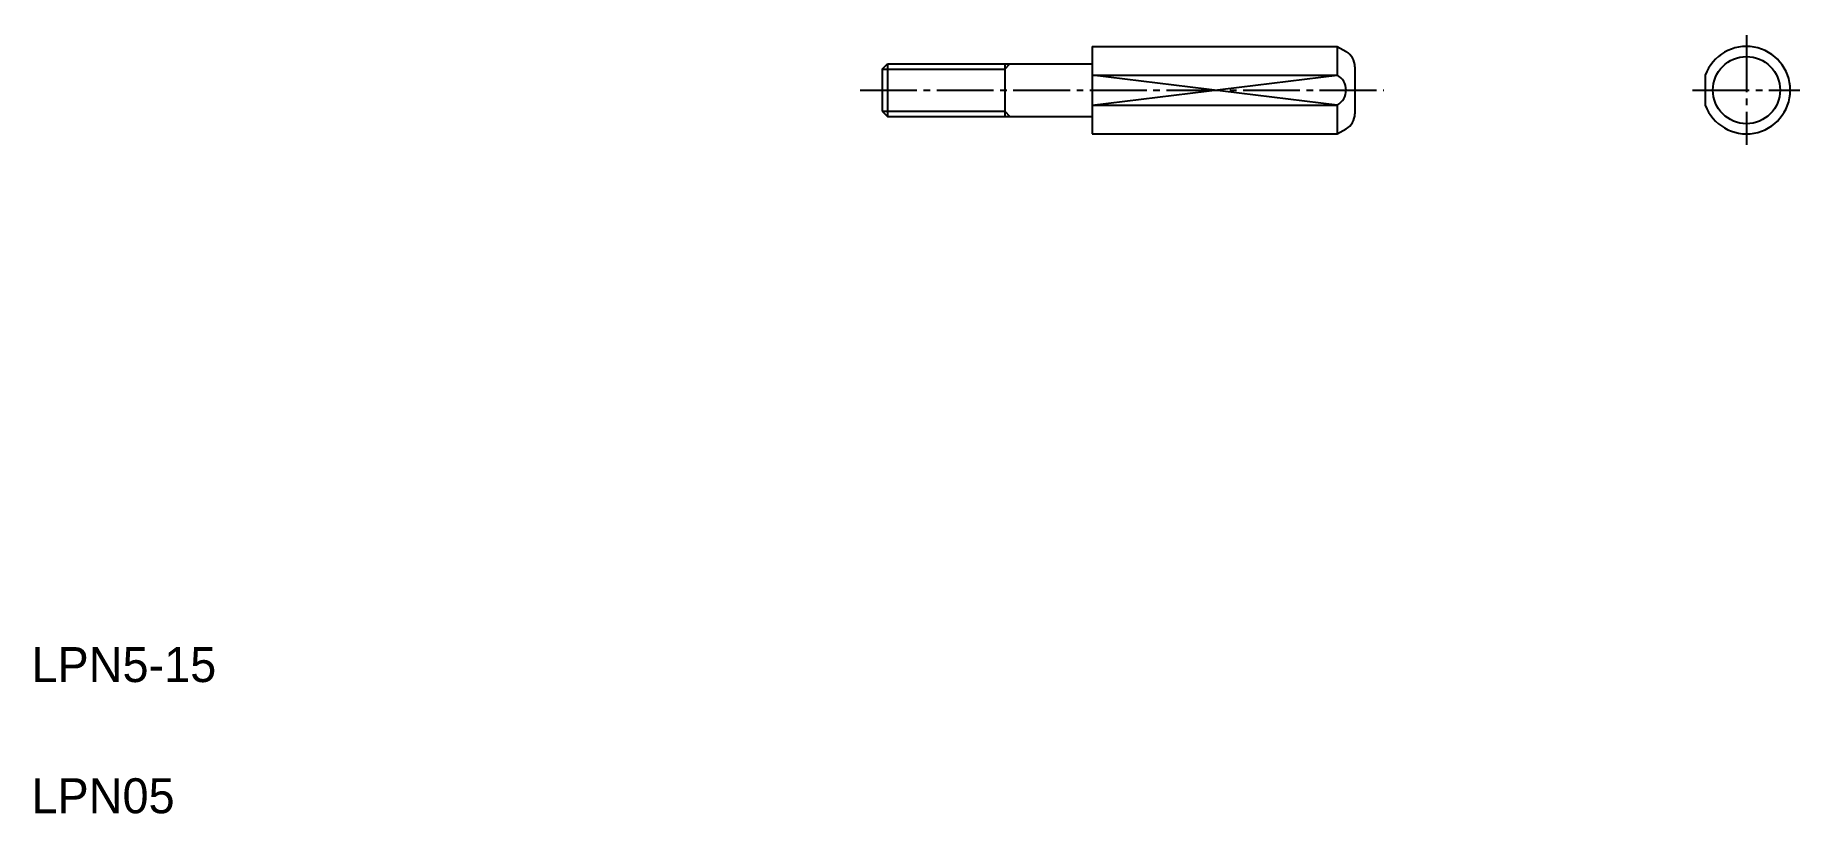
# Model space of a CAD drawing. Extents: x 5 to 106, y 5 to 49.
import ezdxf

# ---------------------------------------------------------------- set-up
doc = ezdxf.new("R2010")
doc.units = 0
doc.header["$LTSCALE"] = 0.25
doc.linetypes.add('CENTER', pattern=[17.5, 13, -1.5, 1.5, -1.5])
doc.layers.get('0').update_dxf_attribs({"linetype": 'CONTINUOUS'})
doc.layers.add('CENTER', color=1, linetype='CENTER')
doc.styles.get("Standard").update_dxf_attribs({"font": 'txt', "height": 1.6})

msp = doc.modelspace()

# ---------------------------------------------------------------- linework, layer by layer
at = {"linetype": 'CONTINUOUS'}
for p, q in [((65.59, 48.84), (79.59, 48.84)), ((65.59, 48.84), (65.59, 43.84)), ((79.59, 48.84), (80.09, 48.55)), ((79.59, 48.84), (79.59, 47.19)), ((53.59, 47.54), (53.89, 47.84)), ((53.59, 47.54), (53.59, 45.14)), ((53.89, 47.84), (65.59, 47.84)), ((53.89, 47.84), (53.89, 44.84)), ((60.59, 47.84), (60.59, 44.84)), ((80.59, 47.68), (80.59, 44.99)), ((65.59, 47.19), (79.59, 47.19)), ((100.61, 47.19), (100.61, 45.48)), ((65.59, 45.48), (79.59, 45.48)), ((79.59, 45.48), (79.59, 43.84)), ((53.59, 45.14), (53.89, 44.84)), ((53.89, 44.84), (65.59, 44.84)), ((65.59, 43.84), (79.59, 43.84)), ((79.59, 43.84), (80.09, 44.13))]:
    msp.add_line(p, q, dxfattribs=at)
at = {"color": 3, "linetype": 'CONTINUOUS'}
for p, q in [((53.59, 47.54), (60.59, 47.54)), ((60.59, 47.54), (60.89, 47.84)), ((79.59, 45.48), (65.59, 47.19)), ((65.59, 45.48), (79.59, 47.19)), ((53.59, 45.14), (60.59, 45.14)), ((60.59, 45.14), (60.89, 44.84))]:
    msp.add_line(p, q, dxfattribs=at)
for p, q in [((69.09, 43.84), (69.09, 43.84)), ((72.59, 43.84), (72.59, 43.84))]:
    msp.add_line(p, q)
at = {"linetype": 'CONTINUOUS'}
msp.add_circle((102.96, 46.34), 1.92, dxfattribs=at)
for centre, radius, start, end in [((79.59, 47.68), 1, 0, 60), ((102.96, 46.34), 2.5, 199.9485, 160.0515), ((79.11, 46.34), 0.978, 299.2414, 60.7585), ((79.59, 44.99), 1, 300, 0)]:
    msp.add_arc(centre, radius, start, end, dxfattribs=at)
at = {"layer": 'CENTER', "color": 1, "linetype": 'CENTER'}
for p, q in [((102.96, 49.48), (102.96, 43.22)), ((52.33, 46.34), (82.24, 46.34)), ((99.87, 46.34), (106, 46.34))]:
    msp.add_line(p, q, dxfattribs=at)

# ---------------------------------------------------------------- texts
for s, p in [('LPN5-15', (5, 12.5)), ('LPN05', (5, 5))]:
    msp.add_text(s, height=2).set_placement(p)

doc.saveas('drawing.dxf')
